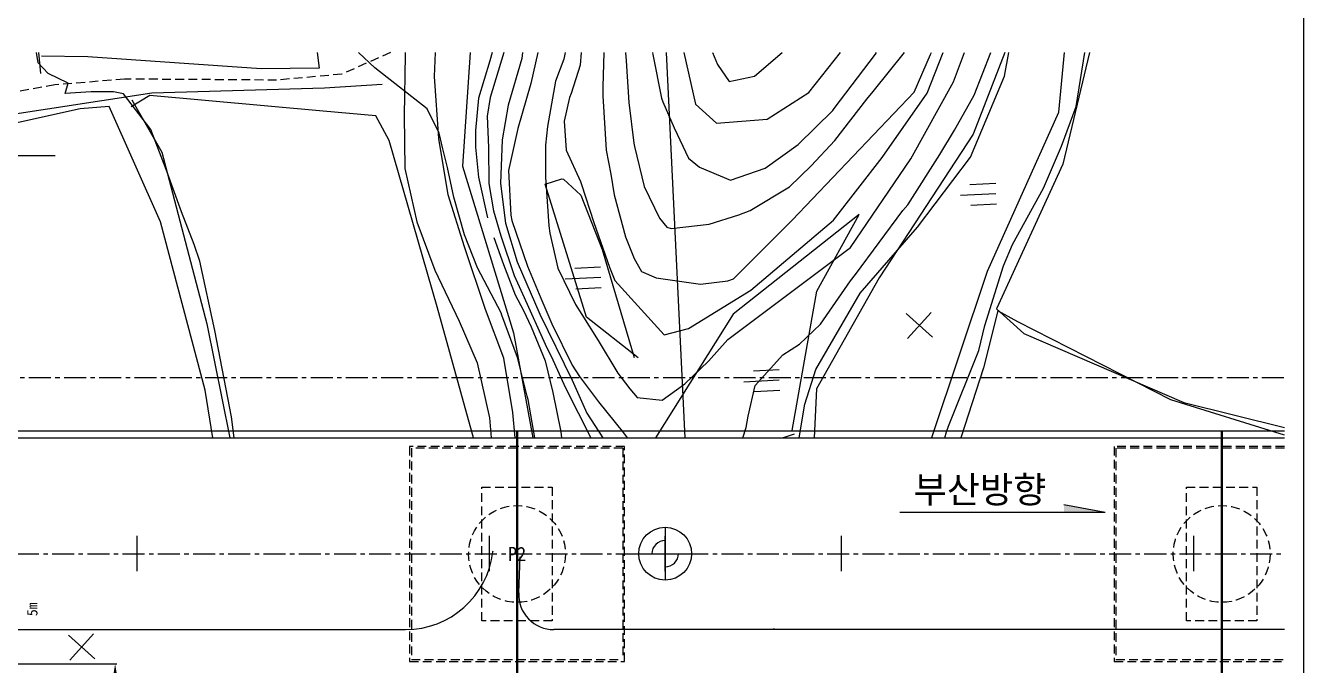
# Model space of a CAD drawing. Extents: x 47110 to 47479, y 244632 to 244785.
# Drawn here: x 47406.8 to 47479.4, y 244687.9 to 244724.3 of the extents above; entities that cross this region are included whole.
import ezdxf
from ezdxf.enums import TextEntityAlignment as Align

# ---------------------------------------------------------------- set-up
doc = ezdxf.new("R2010")
doc.units = 0
doc.header["$MEASUREMENT"] = 0
for name, pattern in [('A-CENTR01', [2, 1.25, -0.25, 0.25, -0.25]), ('CENTER', [2, 1.25, -0.25, 0.25, -0.25]), ('DASHED', [0.75, 0.5, -0.25]), ('JTBR$0$DASHED', [0.75, 0.5, -0.25]), ('PM$0$CONTINUOUS', [0])]:
    doc.linetypes.add(name, pattern=pattern)
doc.layers.get('Defpoints').update_dxf_attribs({"linetype": 'CONTINUOUS'})
for name, color, linetype in [('TT-BASE', 253, 'CONTINUOUS'), ('TT-CNTL', 1, 'A-CENTR01'), ('TZ-TEX2', 3, 'CONTINUOUS'), ('TZ-TEXT', 6, 'CONTINUOUS')]:
    doc.layers.add(name, color=color, linetype=linetype)
doc.layers.add('TX-PAPR', color=2, linetype='CONTINUOUS', plot=False)
doc.styles.get("Standard").update_dxf_attribs({"font": 'GulimChe.ttf'})
doc.styles.add('굴림', font='GulimChe.ttf')
doc.dimstyles.new('D200', dxfattribs={"dimscale": 0.2, "dimtxt": 3, "dimasz": 3, "dimexe": 0.5, "dimexo": 0.5, "dimgap": 0.5, "dimtad": 1, "dimdec": 0, "dimzin": 1, "dimdsep": 46, "dimlunit": 6, "dimtxsty": 'Standard', "dimcen": 1, "dimclrd": 1, "dimclre": 1, "dimclrt": 3, "dimadec": 0, "dimazin": 0, "dimtfac": 1, "dimtdec": 0, "dimtix": 1, "dimtmove": 2, "dimatfit": 3, "dimfxl": 0, "dimtvp": 2, "dimlwd": -1, "dimlwe": -1, "dimarcsym": 0})

# ---------------------------------------------------------------- blocks, each defined once
blk = doc.blocks.new('*D25')
at = {"layer": 'Defpoints', "color": 0, "ltscale": 2}
for p in [(47399.324, 244688.038), (47399.327, 244670.565), (47411.896, 244670.565)]:
    blk.add_point(p, dxfattribs=at)
at = {"layer": 'TZ-TEXT', "color": 1, "ltscale": 2}
for p, q in [((47399.424, 244688.038), (47411.996, 244688.038)), ((47411.896, 244687.438), (47411.896, 244671.165)), ((47399.427, 244670.565), (47411.996, 244670.565))]:
    blk.add_line(p, q, dxfattribs=at)
for points in [[(47411.796, 244687.438), (47411.996, 244687.438), (47411.896, 244688.038)], [(47411.796, 244671.165), (47411.996, 244671.165), (47411.896, 244670.565)]]:
    blk.add_solid(points, dxfattribs=at)
at = {"layer": 'TZ-TEXT', "color": 3, "ltscale": 2, "insert": (47410.282, 244679.302), "char_height": 0.8, "attachment_point": 5, "rotation": 90}
blk.add_mtext('{\\H0.75x;\\C6;신)FC Ø100x2x22.5m,내관 SCD 25mmx4x22.5m,\\P콘크리트깨기 6m(H:0.2),\\P터파기 16m(H:0.76),6m(H:0.56),0.5m(H:0.2)}', dxfattribs=at)

msp = doc.modelspace()

# ---------------------------------------------------------------- hatches: boundary and pattern name
at = {"layer": 'TT-BASE', "linetype": 'ByBlock'}
msp.add_hatch(color=256, dxfattribs=at).paths.add_polyline_path([(47465.753, 244697.077), (47468.093, 244696.642), (47465.754, 244696.64)])

# ---------------------------------------------------------------- linework, layer by layer
at = {"layer": 'TT-BASE', "linetype": 'Continuous'}
for p, q in [((47407.528, 244722.174), (47407.424, 244722.756)), ((47407.687, 244721.564), (47407.572, 244722.756)), ((47410.352, 244722.516), (47407.719, 244722.546)), ((47420.183, 244721.836), (47410.352, 244722.516)), ((47423.359, 244722.756), (47423.476, 244721.872)), ((47426.63, 244721.892), (47425.715, 244722.756)), ((47428.358, 244722.632), (47428.308, 244719.184)), ((47428.357, 244722.756), (47428.358, 244722.632)), ((47430.03, 244721.404), (47430.081, 244722.756)), ((47432.052, 244722.756), (47431.61, 244716.311)), ((47433.295, 244722.757), (47433.166, 244722.293)), ((47433.957, 244722.757), (47433.181, 244720.204)), ((47434.988, 244722.426), (47434.204, 244719.776)), ((47435.026, 244722.757), (47434.988, 244722.426)), ((47435.9, 244722.757), (47435.495, 244721.004)), ((47437.432, 244722.657), (47437.376, 244722.376)), ((47437.443, 244722.757), (47437.432, 244722.657)), ((47438.346, 244722.757), (47438.29, 244722.043)), ((47439.63, 244722.757), (47439.579, 244720.811)), ((47440.867, 244722.757), (47440.91, 244722.293)), ((47442.402, 244722.757), (47442.413, 244722.641)), ((47442.413, 244722.641), (47442.918, 244720.174)), ((47444.183, 244722.757), (47444.841, 244719.826)), ((47445.803, 244722.757), (47446.099, 244722.075)), ((47448.192, 244721.415), (47449.761, 244722.757)), ((47451.283, 244720.486), (47453.073, 244722.757)), ((47452.719, 244719.576), (47455.068, 244722.673)), ((47454.92, 244720.551), (47456.713, 244722.757)), ((47455.068, 244722.673), (47455.124, 244722.757)), ((47457.253, 244720.512), (47458.186, 244722.651)), ((47457.994, 244720.454), (47458.91, 244722.757)), ((47458.186, 244722.651), (47458.232, 244722.757)), ((47459.483, 244721.085), (47460.114, 244722.757)), ((47462.412, 244722.757), (47460.607, 244718.12)), ((47460.667, 244720.332), (47461.609, 244722.757)), ((47462.377, 244721.424), (47462.627, 244722.757)), ((47465.469, 244719.377), (47465.793, 244722.757)), ((47467.205, 244722.757), (47465.692, 244716.425)), ((47466.46, 244719.693), (47466.935, 244722.757)), ((47408.095, 244721.564), (47407.528, 244722.174)), ((47423.476, 244721.872), (47420.183, 244721.836)), ((47429.614, 244719.552), (47426.63, 244721.892)), ((47433.166, 244722.293), (47432.53, 244720.172)), ((47437.376, 244722.376), (47436.898, 244721.129)), ((47438.29, 244722.043), (47437.787, 244720.441)), ((47440.91, 244722.293), (47441.062, 244719.926)), ((47446.099, 244722.075), (47446.752, 244721.122)), ((47409.232, 244721.028), (47408.095, 244721.564)), ((47409.062, 244720.426), (47409.232, 244721.028)), ((47423.787, 244720.763), (47427.055, 244720.968)), ((47430.272, 244717.885), (47430.03, 244721.404)), ((47435.495, 244721.004), (47434.763, 244718.439)), ((47436.898, 244721.129), (47436.432, 244718.558)), ((47446.752, 244721.122), (47448.192, 244721.415)), ((47457.065, 244716.723), (47459.483, 244721.085)), ((47460.463, 244716.822), (47462.377, 244721.424)), ((47404.187, 244718.958), (47413.986, 244720.477)), ((47410.535, 244720.518), (47409.062, 244720.426)), ((47411.799, 244720.535), (47410.535, 244720.518)), ((47412.377, 244720.407), (47411.799, 244720.535)), ((47413.93, 244718.389), (47412.377, 244720.407)), ((47413.872, 244720.322), (47412.806, 244719.666)), ((47423.712, 244719.42), (47413.872, 244720.322)), ((47413.986, 244720.477), (47423.787, 244720.763)), ((47437.787, 244720.441), (47437.694, 244720.203)), ((47439.579, 244720.811), (47439.583, 244720.308)), ((47439.583, 244720.308), (47439.771, 244717.217)), ((47448.919, 244718.976), (47451.283, 244720.486)), ((47453.786, 244716.873), (47457.253, 244720.512)), ((47454.574, 244720.104), (47454.92, 244720.551)), ((47455.442, 244716.806), (47457.994, 244720.454)), ((47459.539, 244718.355), (47460.667, 244720.332)), ((47409.915, 244719.562), (47400.409, 244717.444)), ((47411.549, 244719.694), (47409.915, 244719.562)), ((47414.471, 244713.14), (47411.549, 244719.694)), ((47412.848, 244720.078), (47414.538, 244717.095)), ((47430.292, 244718.174), (47429.614, 244719.552)), ((47432.53, 244720.172), (47432.359, 244718.336)), ((47433.181, 244720.204), (47433.016, 244719.152)), ((47434.204, 244719.776), (47433.865, 244717.8)), ((47437.694, 244720.203), (47437.385, 244718.861)), ((47441.062, 244719.926), (47441.349, 244717.62)), ((47442.918, 244720.174), (47442.993, 244719.967)), ((47442.993, 244719.967), (47443.626, 244718.477)), ((47444.841, 244719.826), (47446.036, 244718.745)), ((47452.634, 244719.457), (47452.719, 244719.576)), ((47452.754, 244717.767), (47454.574, 244720.104)), ((47465.629, 244717.444), (47466.46, 244719.693)), ((47426.695, 244719.167), (47423.712, 244719.42)), ((47427.444, 244717.759), (47426.695, 244719.167)), ((47428.308, 244719.184), (47428.341, 244716.18)), ((47433.016, 244719.152), (47433.091, 244717.37)), ((47437.385, 244718.861), (47437.502, 244717.213)), ((47446.036, 244718.745), (47448.919, 244718.976)), ((47450.665, 244717.527), (47452.634, 244719.457)), ((47461.416, 244710.348), (47465.469, 244719.377)), ((47414.663, 244716.463), (47413.93, 244718.389)), ((47430.506, 244717.28), (47430.292, 244718.174)), ((47432.359, 244718.336), (47432.362, 244717.379)), ((47434.763, 244718.439), (47434.229, 244716.052)), ((47436.432, 244718.558), (47436.323, 244717.493)), ((47443.626, 244718.477), (47444.453, 244716.753)), ((47460.607, 244718.12), (47455.265, 244709.96)), ((47458.716, 244716.973), (47459.539, 244718.355)), ((47430.181, 244708.31), (47427.444, 244717.759)), ((47430.807, 244714.677), (47430.272, 244717.885)), ((47432.362, 244717.379), (47432.532, 244715.689)), ((47433.091, 244717.37), (47433.117, 244715.326)), ((47433.865, 244717.8), (47433.77, 244715.314)), ((47436.323, 244717.493), (47436.322, 244715.679)), ((47441.349, 244717.62), (47441.385, 244717.413)), ((47441.385, 244717.413), (47441.923, 244715.146)), ((47448.796, 244716.184), (47450.665, 244717.527)), ((47451.409, 244716.332), (47452.754, 244717.767)), ((47464.591, 244715.061), (47465.629, 244717.444)), ((47414.538, 244717.095), (47417.1, 244707.356)), ((47430.765, 244716.232), (47430.506, 244717.28)), ((47437.502, 244717.213), (47438.322, 244715.428)), ((47439.771, 244717.217), (47440.037, 244715.843)), ((47444.453, 244716.753), (47445.079, 244716.239)), ((47450.334, 244713.245), (47453.786, 244716.873)), ((47452.685, 244713.242), (47455.442, 244716.806)), ((47453.643, 244711.684), (47457.065, 244716.723)), ((47456.902, 244714.102), (47458.716, 244716.973)), ((47457.441, 244712.847), (47460.463, 244716.822)), ((47414.791, 244716.109), (47414.663, 244716.463)), ((47415.659, 244713.719), (47414.791, 244716.109)), ((47428.341, 244716.18), (47429.022, 244713.152)), ((47431.126, 244714.54), (47430.765, 244716.232)), ((47431.61, 244716.311), (47434.517, 244706.848)), ((47434.229, 244716.052), (47434.362, 244713.522)), ((47445.079, 244716.239), (47446.826, 244715.515)), ((47446.826, 244715.515), (47448.796, 244716.184)), ((47450.183, 244715.139), (47451.409, 244716.332)), ((47465.692, 244716.425), (47461.929, 244708.205)), ((47432.532, 244715.689), (47433.039, 244713.363)), ((47433.117, 244715.326), (47433.368, 244713.772)), ((47433.77, 244715.314), (47434.055, 244713.065)), ((47436.304, 244715.275), (47437.252, 244715.594)), ((47438.657, 244707.732), (47436.304, 244715.275)), ((47436.322, 244715.679), (47436.521, 244712.914)), ((47437.252, 244715.594), (47437.348, 244715.565)), ((47437.348, 244715.565), (47438.335, 244714.665)), ((47438.322, 244715.428), (47438.377, 244715.266)), ((47438.377, 244715.266), (47439.065, 244713.096)), ((47440.037, 244715.843), (47440.232, 244714.675)), ((47441.923, 244715.146), (47442.806, 244713.347)), ((47447.944, 244713.79), (47450.183, 244715.139)), ((47431.722, 244711.726), (47430.807, 244714.677)), ((47431.727, 244712.4), (47431.126, 244714.54)), ((47438.335, 244714.665), (47439.55, 244711.567)), ((47440.232, 244714.675), (47440.869, 244712.298)), ((47462.838, 244711.859), (47464.591, 244715.061)), ((47416.388, 244711.86), (47415.659, 244713.719)), ((47433.368, 244713.772), (47433.785, 244712.356)), ((47447.295, 244713.536), (47447.944, 244713.79)), ((47453.934, 244710.143), (47456.605, 244713.789)), ((47456.605, 244713.789), (47456.902, 244714.102)), ((47416.999, 244703.585), (47414.471, 244713.14)), ((47429.022, 244713.152), (47430.043, 244710.392)), ((47434.055, 244713.065), (47434.728, 244710.878)), ((47434.362, 244713.522), (47434.416, 244713.213)), ((47434.416, 244713.213), (47435.308, 244710.63)), ((47439.065, 244713.096), (47439.959, 244710.573)), ((47442.806, 244713.347), (47443.214, 244712.834)), ((47443.467, 244712.765), (47445.612, 244713.017)), ((47445.612, 244713.017), (47447.295, 244713.536)), ((47454.135, 244713.566), (47446.974, 244707.893)), ((47446.991, 244709.913), (47450.334, 244713.245)), ((47447.991, 244709.269), (47452.685, 244713.242)), ((47451.731, 244709.196), (47454.135, 244713.566)), ((47432.474, 244710.526), (47431.727, 244712.4)), ((47433.398, 244712.249), (47433.941, 244710.723)), ((47433.785, 244712.356), (47434.547, 244710.086)), ((47436.521, 244712.914), (47436.576, 244712.5)), ((47436.576, 244712.5), (47437.021, 244710.505)), ((47440.869, 244712.298), (47441.352, 244711.052)), ((47443.214, 244712.834), (47443.467, 244712.765)), ((47454.188, 244709.101), (47457.441, 244712.847)), ((47416.71, 244710.901), (47416.388, 244711.86)), ((47432.918, 244708.168), (47431.722, 244711.726)), ((47439.55, 244711.567), (47441.37, 244705.438)), ((47446.682, 244706.455), (47453.643, 244711.684)), ((47462.335, 244710.641), (47462.838, 244711.859)), ((47417.564, 244706.971), (47416.71, 244710.901)), ((47434.728, 244710.878), (47436.007, 244707.894)), ((47441.352, 244711.052), (47441.77, 244710.329)), ((47430.043, 244710.392), (47431.425, 244707.503)), ((47433.804, 244707.968), (47432.474, 244710.526)), ((47433.941, 244710.723), (47434.603, 244709.001)), ((47434.547, 244710.086), (47435.017, 244709.046)), ((47435.308, 244710.63), (47436.065, 244708.801)), ((47437.021, 244710.505), (47438.032, 244708.45)), ((47439.959, 244710.573), (47440.263, 244709.806)), ((47441.77, 244710.329), (47442.617, 244709.965)), ((47453.651, 244709.785), (47453.934, 244710.143)), ((47458.258, 244700.897), (47461.416, 244710.348)), ((47461.267, 244707.259), (47462.335, 244710.641)), ((47440.263, 244709.806), (47443.071, 244706.731)), ((47442.617, 244709.965), (47445.128, 244709.611)), ((47445.128, 244709.611), (47446.68, 244709.786)), ((47446.68, 244709.786), (47446.991, 244709.913)), ((47455.265, 244709.96), (47451.71, 244703.666)), ((47451.94, 244707.323), (47453.651, 244709.785)), ((47434.603, 244709.001), (47435.083, 244708.11)), ((47435.017, 244709.046), (47436.395, 244705.994)), ((47436.065, 244708.801), (47436.682, 244707.356)), ((47444.452, 244707.091), (47447.991, 244709.269)), ((47450.331, 244701.299), (47451.731, 244709.196)), ((47451.671, 244704.761), (47454.188, 244709.101)), ((47432.241, 244700.881), (47430.181, 244708.31)), ((47433.97, 244705.394), (47432.918, 244708.168)), ((47433.851, 244707.85), (47433.804, 244707.968)), ((47435.083, 244708.11), (47435.52, 244707.174)), ((47436.007, 244707.894), (47437.846, 244704.154)), ((47438.032, 244708.45), (47438.384, 244707.875)), ((47446.974, 244707.893), (47442.575, 244700.881)), ((47462.013, 244708.092), (47461.183, 244704.859)), ((47461.929, 244708.205), (47463.477, 244706.805)), ((47463.143, 244707.455), (47462.013, 244708.092)), ((47417.1, 244707.356), (47418.414, 244700.882)), ((47431.425, 244707.503), (47432.44, 244705.129)), ((47434.74, 244705.445), (47433.851, 244707.85)), ((47435.52, 244707.174), (47436.312, 244705.254)), ((47436.682, 244707.356), (47437.849, 244705.011)), ((47438.384, 244707.875), (47439.317, 244706.395)), ((47441.586, 244705.414), (47438.657, 244707.732)), ((47450.748, 244706.202), (47451.94, 244707.323)), ((47460.931, 244705.836), (47461.267, 244707.259)), ((47471.826, 244703.032), (47463.143, 244707.455)), ((47418.505, 244702.066), (47417.564, 244706.971)), ((47434.517, 244706.848), (47435.604, 244700.881)), ((47443.071, 244706.731), (47444.452, 244707.091)), ((47445.583, 244705.234), (47446.682, 244706.455)), ((47463.477, 244706.805), (47472.563, 244702.875)), ((47436.395, 244705.994), (47436.656, 244705.507)), ((47439.317, 244706.395), (47440.427, 244704.553)), ((47449.799, 244705.598), (47450.748, 244706.202)), ((47459.213, 244701.546), (47460.931, 244705.836)), ((47432.44, 244705.129), (47433.14, 244702.011)), ((47434.469, 244702.32), (47433.97, 244705.394)), ((47435.293, 244703.245), (47434.74, 244705.445)), ((47436.312, 244705.254), (47436.749, 244703.447)), ((47436.656, 244705.507), (47437.468, 244703.709)), ((47437.849, 244705.011), (47438.266, 244704.356)), ((47444.234, 244703.948), (47445.583, 244705.234)), ((47448.237, 244703.855), (47449.799, 244705.598)), ((47438.266, 244704.356), (47439.335, 244702.915)), ((47440.427, 244704.553), (47441.122, 244703.665)), ((47451.041, 244702.788), (47451.671, 244704.761)), ((47461.183, 244704.859), (47459.897, 244700.881)), ((47417.438, 244700.882), (47416.999, 244703.585)), ((47437.468, 244703.709), (47438.905, 244700.881)), ((47437.846, 244704.154), (47438.679, 244702.28)), ((47441.122, 244703.665), (47441.535, 244703.171)), ((47442.942, 244703.012), (47444.234, 244703.948)), ((47447.838, 244702.114), (47448.237, 244703.855)), ((47451.71, 244703.666), (47451.578, 244700.881)), ((47435.336, 244703.053), (47435.293, 244703.245)), ((47435.723, 244700.881), (47435.336, 244703.053)), ((47436.749, 244703.447), (47437.197, 244701.22)), ((47439.335, 244702.915), (47440.762, 244701.15)), ((47441.535, 244703.171), (47442.942, 244703.012)), ((47478.272, 244701.018), (47471.826, 244703.032)), ((47472.563, 244702.875), (47478.272, 244701.46)), ((47434.598, 244700.881), (47434.469, 244702.32)), ((47438.679, 244702.28), (47439.585, 244700.881)), ((47447.717, 244701.462), (47447.838, 244702.114)), ((47450.722, 244700.881), (47451.041, 244702.788)), ((47418.649, 244700.882), (47418.505, 244702.066)), ((47433.14, 244702.011), (47433.241, 244700.881)), ((47447.529, 244700.881), (47447.717, 244701.462)), ((47459.091, 244701.219), (47459.213, 244701.546)), ((47437.197, 244701.22), (47437.227, 244700.881)), ((47440.762, 244701.15), (47440.96, 244700.881)), ((47449.773, 244700.881), (47450.458, 244701.101)), ((47458.249, 244700.881), (47458.258, 244700.897)), ((47458.988, 244700.881), (47459.091, 244701.219)), ((47443.121, 244695.796), (47443.121, 244692.796)), ((47413.121, 244695.304), (47413.121, 244693.304)), ((47433.121, 244695.304), (47433.121, 244693.304)), ((47443.121, 244693.296), (47443.121, 244695.296)), ((47453.121, 244695.304), (47453.121, 244693.304)), ((47473.121, 244695.304), (47473.121, 244693.304)), ((47441.621, 244694.296), (47444.621, 244694.296)), ((47449.3, 244689.982), (47449.288, 244690.055))]:
    msp.add_line(p, q, dxfattribs=at)
at = {"layer": 'TT-BASE', "linetype": 'DASHED'}
for p, q in [((47427.527, 244722.756), (47424.773, 244721.531)), ((47412.434, 244721.248), (47408.47, 244720.919)), ((47416.562, 244721.223), (47412.434, 244721.248)), ((47421.061, 244721.192), (47416.562, 244721.223)), ((47424.773, 244721.531), (47421.061, 244721.192)), ((47408.47, 244720.919), (47403.772, 244720.067))]:
    msp.add_line(p, q, dxfattribs=at)
at = {"layer": 'TT-BASE'}
for p, q in [((47444.263, 244700.881), (47443.187, 244722.757)), ((47461.89, 244715.321), (47460.422, 244715.249)), ((47459.885, 244714.657), (47461.895, 244714.756)), ((47460.479, 244714.098), (47461.924, 244714.169)), ((47439.457, 244710.568), (47437.989, 244710.495)), ((47437.452, 244709.903), (47439.462, 244710.002)), ((47438.045, 244709.344), (47439.491, 244709.415)), ((47458.289, 244706.585), (47456.807, 244707.928)), ((47456.876, 244706.516), (47458.219, 244707.998)), ((47449.596, 244704.73), (47448.128, 244704.657)), ((47447.591, 244704.065), (47449.601, 244704.164)), ((47448.184, 244703.506), (47449.63, 244703.578)), ((47354.687, 244701.282), (47478.272, 244701.281)), ((47354.712, 244700.882), (47478.272, 244700.881)), ((47434.687, 244701.281), (47434.687, 244687.281)), ((47434.737, 244701.281), (47434.737, 244687.281)), ((47474.687, 244701.281), (47474.687, 244687.281)), ((47474.737, 244701.281), (47474.737, 244687.281)), ((47433.342, 244694.402), (47433.348, 244694.454)), ((47434.805, 244692.069), (47434.894, 244694.113)), ((47391.262, 244689.982), (47428.375, 244689.982)), ((47478.273, 244689.982), (47436.803, 244689.982)), ((47410.737, 244688.325), (47409.255, 244689.668)), ((47409.325, 244688.256), (47410.668, 244689.738))]:
    msp.add_line(p, q, dxfattribs=at)
at = {"layer": 'TT-BASE', "linetype": 'ByBlock'}
for p, q in [((47382.625, 244716.917), (47408.484, 244716.917)), ((47468.093, 244696.642), (47465.753, 244697.077)), ((47468.093, 244696.642), (47456.446, 244696.634))]:
    msp.add_line(p, q, dxfattribs=at)
at = {"layer": 'TT-BASE', "linetype": 'CENTER'}
msp.add_line((47386.998, 244704.301), (47478.272, 244704.301), dxfattribs=at)
at = {"layer": 'TT-BASE', "linetype": 'PM$0$CONTINUOUS'}
msp.add_line((47393.897, 244701.282), (47478.272, 244701.281), dxfattribs=at)
at = {"layer": 'TT-BASE', "linetype": 'JTBR$0$DASHED'}
for p, q in [((47428.612, 244700.381), (47428.612, 244688.181)), ((47440.812, 244700.381), (47428.612, 244700.381)), ((47428.712, 244700.281), (47428.712, 244688.281)), ((47440.712, 244700.281), (47428.712, 244700.281)), ((47440.712, 244700.281), (47440.712, 244688.281)), ((47440.812, 244688.181), (47440.812, 244700.381)), ((47468.612, 244700.381), (47468.612, 244688.181)), ((47478.272, 244700.381), (47468.612, 244700.381)), ((47468.712, 244700.281), (47468.712, 244688.281)), ((47478.272, 244700.281), (47468.712, 244700.281)), ((47432.712, 244690.481), (47432.712, 244698.081)), ((47432.712, 244698.081), (47436.712, 244698.081)), ((47436.712, 244698.081), (47436.712, 244690.481)), ((47472.712, 244690.481), (47472.712, 244698.081)), ((47472.712, 244698.081), (47476.712, 244698.081)), ((47476.712, 244698.081), (47476.712, 244690.481)), ((47436.712, 244690.481), (47432.712, 244690.481)), ((47476.712, 244690.481), (47472.712, 244690.481)), ((47428.612, 244688.181), (47440.812, 244688.181)), ((47428.712, 244688.281), (47440.712, 244688.281)), ((47468.612, 244688.181), (47478.273, 244688.181)), ((47468.712, 244688.281), (47478.273, 244688.281))]:
    msp.add_line(p, q, dxfattribs=at)
for centre in [(47434.712, 244694.281), (47474.712, 244694.281)]:
    msp.add_circle(centre, 2.75, dxfattribs=at)
at = {"layer": 'TT-BASE', "linetype": 'Continuous'}
msp.add_circle((47443.121, 244694.296), 1.5, dxfattribs=at)
for start, end in [(135.00002, 180.00002), (90.00002, 135.00002), (315.00002, 0.00002), (270.00002, 315.00002)]:
    msp.add_arc((47443.121, 244694.296), 0.75, start, end, dxfattribs=at)
at = {"layer": 'TT-BASE'}
for centre, radius, start, end in [((47428.375, 244694.982), 5, 270.00003, 353.33953), ((47436.803, 244691.982), 2, 177.50458, 270.00003)]:
    msp.add_arc(centre, radius, start, end, dxfattribs=at)
at = {"layer": 'TT-CNTL'}
msp.add_lwpolyline([(47320.4, 244694.296), (47394.321, 244694.296), (47478.273, 244694.296)], dxfattribs=at)
at = {"layer": 'TX-PAPR'}
msp.add_lwpolyline([(47320.154, 244735.187), (47479.354, 244735.187), (47479.354, 244631.987), (47320.154, 244631.987)], close=True, dxfattribs=at)

# ---------------------------------------------------------------- texts
at = {"layer": 'TT-BASE', "style": '굴림'}
msp.add_text('부산방향', height=1.5, rotation=0.04143, dxfattribs=at).set_placement((47457.23, 244697.177))
at = {"layer": 'TZ-TEX2'}
msp.add_text('P2', height=0.8, dxfattribs=at).set_placement((47434.712, 244694.281), align=Align.MIDDLE)
at = {"layer": 'TZ-TEXT', "ltscale": 2, "insert": (47407.192, 244691.137), "char_height": 0.6, "attachment_point": 5, "rotation": 90}
msp.add_mtext('5m', dxfattribs=at)

# ---------------------------------------------------------------- dimensions: what is measured, and where the dimension line sits
at = {"layer": 'TZ-TEXT', "ltscale": 2}
dim = msp.add_linear_dim(base=(47411.896, 244670.565), p1=(47399.324, 244688.038), p2=(47399.327, 244670.565), angle=90, text='{\\H0.75x;\\C6;신)FC Ø100x2x22.5m,내관 SCD 25mmx4x22.5m,\\P콘크리트깨기 6m(H:0.2),\\P터파기 16m(H:0.76),6m(H:0.56),0.5m(H:0.2)}', dimstyle='D200', override={"dimtxt": 4}, dxfattribs=at)
dim.commit()
dim.dimension.update_dxf_attribs({"geometry": '*D25', "text_midpoint": (47410.282, 244679.302)})

doc.saveas('drawing.dxf')
